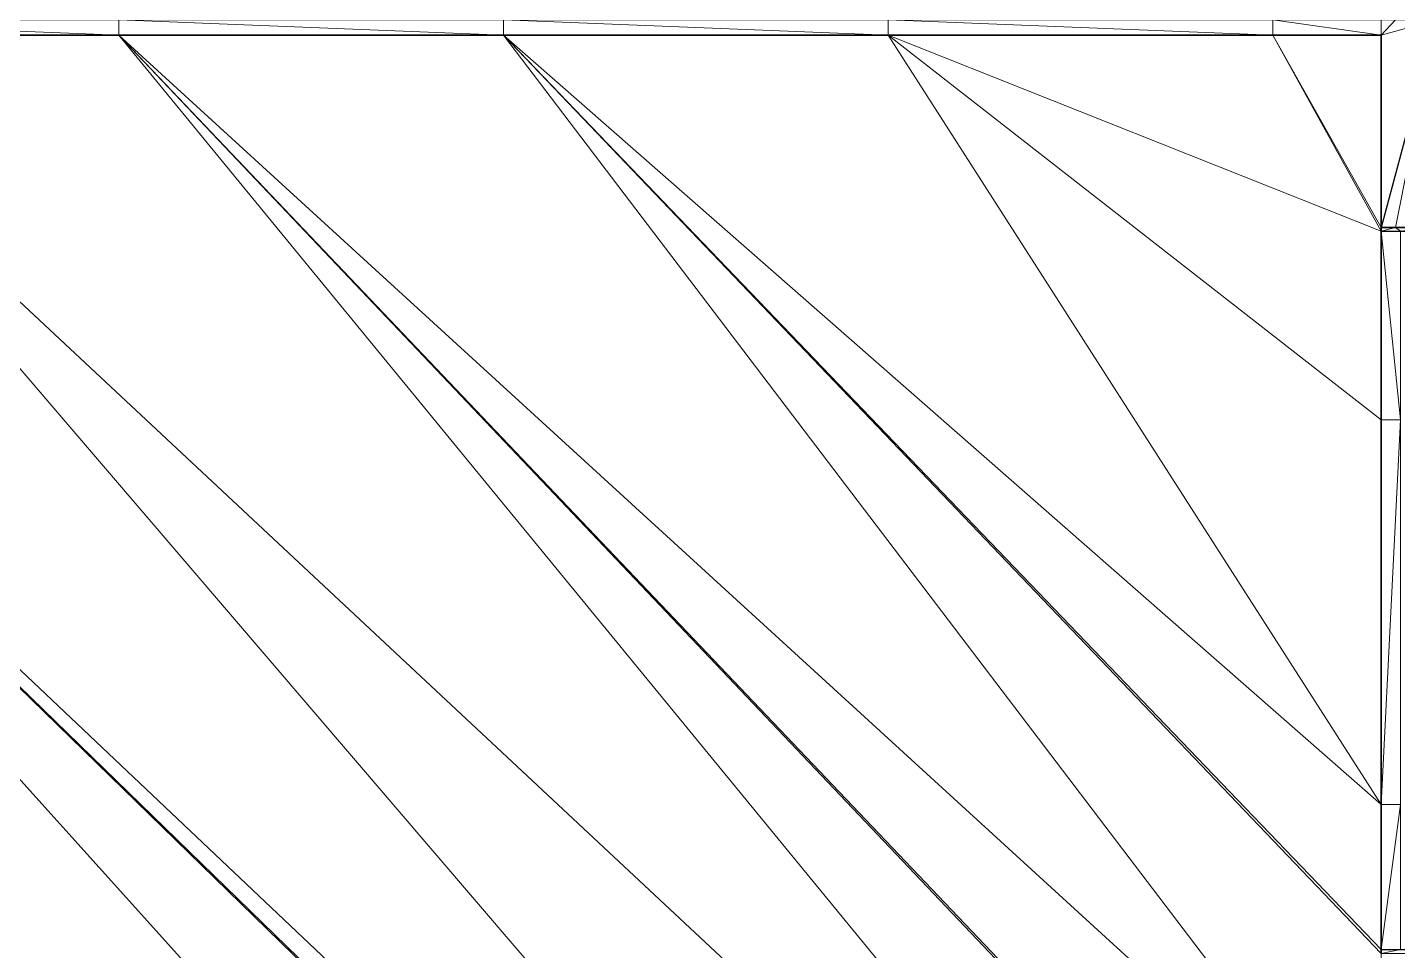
# Model space of a CAD drawing. Header units: metres. Extents: x 246428 to 246884, y 7418966 to 7419490.
# Drawn here: x 246698.17 to 246715.98, y 7419355.31 to 7419367.3 of the extents above; entities that cross this region are included whole.
import ezdxf

# ---------------------------------------------------------------- set-up
doc = ezdxf.new("R2010")
doc.units = ezdxf.units.M
doc.linetypes.add('blank name', pattern=[0])
doc.linetypes.add('HIDDEN', pattern=[9.525, 6.35, -3.175])
doc.layers.add('_12D_UNMAPPED', color=7, linetype='Continuous')
doc.layers.add('GRADELINES', color=250, linetype='HIDDEN', lineweight=25)
doc.layers.add('MISC_PATHS', color=7, linetype='Continuous', lineweight=35)
for name, color, linetype, lineweight, true_color in [('KERB_BACK', 7, 'Continuous', 35, 0x5fd2ff), ('KERB_LINE', 7, 'Continuous', 18, 0xb9b9b9), ('KERB_TOP', 7, 'Continuous', 18, 0xb9b9b9), ('STRUCTURE_RETAINING_WALL', 7, 'Continuous', 35, 0xeb00a5)]:
    doc.layers.add(name, color=color, linetype=linetype, lineweight=lineweight, true_color=true_color)

msp = doc.modelspace()

# ---------------------------------------------------------------- linework, layer by layer
at = {"layer": '_12D_UNMAPPED', "color": 3, "linetype": 'blank name', "lineweight": 0}
for points in [[(246699.359, 7419367.205, 34.885), (246694.359, 7419367.405, 34.85), (246699.359, 7419367.405, 34.885)], [(246699.359, 7419367.205, 34.885), (246694.359, 7419367.205, 34.85), (246694.359, 7419367.405, 34.85)], [(246704.359, 7419367.205, 34.921), (246699.359, 7419367.205, 34.885), (246699.359, 7419367.405, 34.885)], [(246704.359, 7419367.405, 34.921), (246704.359, 7419367.205, 34.921), (246699.359, 7419367.405, 34.885)], [(246709.359, 7419367.205, 34.956), (246704.359, 7419367.205, 34.921), (246704.359, 7419367.405, 34.921)], [(246709.359, 7419367.405, 34.956), (246709.359, 7419367.205, 34.956), (246704.359, 7419367.405, 34.921)], [(246709.359, 7419367.205, 34.956), (246709.359, 7419367.405, 34.956), (246714.359, 7419367.205, 34.991)], [(246714.359, 7419367.205, 34.991), (246709.359, 7419367.405, 34.956), (246714.359, 7419367.405, 34.991)], [(246715.767, 7419367.205, 35.001), (246714.359, 7419367.405, 34.991), (246715.767, 7419367.405, 35.001)], [(246715.767, 7419367.205, 35.001), (246714.359, 7419367.205, 34.991), (246714.359, 7419367.405, 34.991)], [(246715.767, 7419367.205, 35.001), (246715.767, 7419367.205, 35.001), (246715.767, 7419367.405, 35.001)], [(246715.767, 7419367.205, 35.001), (246715.767, 7419367.405, 35.001), (246715.767, 7419367.405, 35.001)], [(246715.767, 7419364.705, 34.984), (246715.767, 7419367.205, 35.001), (246716.488, 7419367.405, 35.001)], [(246716.488, 7419367.405, 35.001), (246715.767, 7419367.205, 35.001), (246715.952, 7419367.405, 35.001)], [(246715.767, 7419364.705, 34.984), (246716.488, 7419367.405, 35.001), (246715.768, 7419364.705, 34.984)], [(246715.767, 7419367.205, 35.001), (246715.767, 7419367.205, 35.001), (246715.952, 7419367.405, 35.001)], [(246715.952, 7419367.405, 35.001), (246715.767, 7419367.205, 35.001), (246715.768, 7419367.405, 35.001)], [(246715.767, 7419367.205, 35.001), (246715.767, 7419367.405, 35.001), (246715.768, 7419367.405, 35.001)], [(246715.768, 7419364.705, 34.984), (246716.488, 7419367.405, 35.001), (246715.768, 7419364.705, 34.984)], [(246715.768, 7419364.705, 34.984), (246716.488, 7419367.405, 35.001), (246715.952, 7419364.705, 34.987)], [(246716.488, 7419364.705, 34.998), (246715.952, 7419364.705, 34.987), (246716.488, 7419367.405, 35.001)], [(246715.767, 7419328.055, 34.725), (246622.898, 7419318.666, 34.002), (246669.359, 7419367.205, 34.673)], [(246672.065, 7419367.205, 34.692), (246715.767, 7419328.055, 34.725), (246669.359, 7419367.205, 34.673)], [(246715.767, 7419328.055, 34.725), (246672.065, 7419367.205, 34.692), (246674.359, 7419367.205, 34.709)], [(246715.767, 7419328.055, 34.725), (246672.065, 7419367.205, 34.692), (246672.065, 7419367.205, 34.692)], [(246715.767, 7419328.055, 34.725), (246674.359, 7419367.205, 34.709), (246679.359, 7419367.205, 34.744)], [(246715.767, 7419332.007, 34.753), (246715.767, 7419328.055, 34.725), (246679.359, 7419367.205, 34.744)], [(246715.767, 7419332.078, 34.753), (246715.767, 7419332.007, 34.753), (246679.359, 7419367.205, 34.744)], [(246715.767, 7419332.078, 34.753), (246715.767, 7419332.078, 34.753), (246679.359, 7419367.205, 34.744)], [(246684.359, 7419367.205, 34.779), (246715.767, 7419332.205, 34.754), (246679.359, 7419367.205, 34.744)], [(246715.767, 7419332.205, 34.754), (246715.767, 7419332.078, 34.753), (246679.359, 7419367.205, 34.744)], [(246684.359, 7419367.205, 34.779), (246715.767, 7419337.205, 34.789), (246715.767, 7419332.205, 34.754)], [(246684.359, 7419367.205, 34.779), (246715.767, 7419337.876, 34.794), (246715.767, 7419337.876, 34.794)], [(246684.359, 7419367.205, 34.779), (246715.767, 7419337.876, 34.794), (246715.767, 7419337.826, 34.794)], [(246715.767, 7419337.876, 34.794), (246684.359, 7419367.205, 34.779), (246689.359, 7419367.205, 34.815)], [(246684.359, 7419367.205, 34.779), (246715.767, 7419337.826, 34.794), (246715.767, 7419337.826, 34.794)], [(246684.359, 7419367.205, 34.779), (246715.767, 7419337.826, 34.794), (246715.767, 7419337.205, 34.789)], [(246715.767, 7419342.205, 34.825), (246689.359, 7419367.205, 34.815), (246694.359, 7419367.205, 34.85)], [(246715.767, 7419341.526, 34.82), (246715.767, 7419341.526, 34.82), (246689.359, 7419367.205, 34.815)], [(246715.767, 7419342.205, 34.825), (246715.767, 7419341.526, 34.82), (246689.359, 7419367.205, 34.815)], [(246715.767, 7419341.526, 34.82), (246715.767, 7419341.476, 34.82), (246689.359, 7419367.205, 34.815)], [(246715.767, 7419341.476, 34.82), (246715.767, 7419341.476, 34.82), (246689.359, 7419367.205, 34.815)], [(246715.767, 7419341.476, 34.82), (246715.767, 7419337.876, 34.794), (246689.359, 7419367.205, 34.815)], [(246715.767, 7419347.205, 34.86), (246715.767, 7419342.205, 34.825), (246694.359, 7419367.205, 34.85)], [(246699.359, 7419367.205, 34.885), (246715.767, 7419347.205, 34.86), (246694.359, 7419367.205, 34.85)], [(246715.767, 7419352.205, 34.895), (246699.359, 7419367.205, 34.885), (246704.359, 7419367.205, 34.921)], [(246699.359, 7419367.205, 34.885), (246715.767, 7419352.205, 34.895), (246715.767, 7419349.969, 34.88)], [(246699.359, 7419367.205, 34.885), (246715.767, 7419349.969, 34.88), (246715.767, 7419349.969, 34.88)], [(246699.359, 7419367.205, 34.885), (246715.767, 7419349.969, 34.88), (246715.767, 7419349.919, 34.879)], [(246699.359, 7419367.205, 34.885), (246715.767, 7419349.919, 34.879), (246715.767, 7419349.919, 34.879)], [(246699.359, 7419367.205, 34.885), (246715.767, 7419349.919, 34.879), (246715.767, 7419347.205, 34.86)], [(246715.767, 7419355.269, 34.917), (246715.767, 7419355.269, 34.917), (246704.359, 7419367.205, 34.921)], [(246715.767, 7419355.269, 34.917), (246715.767, 7419352.205, 34.895), (246704.359, 7419367.205, 34.921)], [(246715.767, 7419357.205, 34.931), (246704.359, 7419367.205, 34.921), (246709.359, 7419367.205, 34.956)], [(246715.767, 7419355.319, 34.917), (246715.767, 7419355.319, 34.917), (246704.359, 7419367.205, 34.921)], [(246715.767, 7419357.205, 34.931), (246715.767, 7419355.319, 34.917), (246704.359, 7419367.205, 34.921)], [(246715.767, 7419355.319, 34.917), (246715.767, 7419355.269, 34.917), (246704.359, 7419367.205, 34.921)], [(246715.767, 7419357.205, 34.931), (246709.359, 7419367.205, 34.956), (246715.767, 7419362.205, 34.966)], [(246715.767, 7419364.655, 34.983), (246709.359, 7419367.205, 34.956), (246714.359, 7419367.205, 34.991)], [(246709.359, 7419367.205, 34.956), (246715.767, 7419364.655, 34.983), (246715.767, 7419362.205, 34.966)], [(246715.767, 7419364.655, 34.983), (246715.767, 7419364.655, 34.983), (246714.359, 7419367.205, 34.991)], [(246715.767, 7419364.655, 34.983), (246714.359, 7419367.205, 34.991), (246715.767, 7419364.705, 34.984)], [(246714.359, 7419367.205, 34.991), (246715.767, 7419367.205, 35.001), (246715.767, 7419364.705, 34.984)], [(246715.767, 7419367.205, 35.001), (246715.767, 7419367.205, 35.001), (246715.767, 7419367.205, 35.001)], [(246715.767, 7419367.205, 35.001), (246715.767, 7419367.205, 35.001), (246715.767, 7419364.705, 34.984)], [(246715.768, 7419364.705, 34.984), (246715.768, 7419364.705, 34.984), (246715.767, 7419364.705, 34.984)], [(246715.768, 7419364.705, 34.984), (246715.768, 7419364.655, 35.483), (246715.767, 7419364.705, 34.984)], [(246715.768, 7419364.655, 35.483), (246715.767, 7419364.655, 34.983), (246715.767, 7419364.705, 34.984)], [(246715.767, 7419362.205, 34.966), (246715.767, 7419364.655, 34.983), (246715.768, 7419362.205, 35.466)], [(246715.767, 7419364.655, 34.983), (246715.767, 7419364.655, 34.983), (246715.768, 7419364.655, 35.483)], [(246715.767, 7419364.655, 34.983), (246715.768, 7419364.655, 35.483), (246715.768, 7419362.205, 35.466)], [(246716.018, 7419364.655, 35.483), (246715.768, 7419364.655, 35.483), (246715.952, 7419364.705, 34.987)], [(246715.952, 7419364.705, 34.987), (246715.768, 7419364.655, 35.483), (246715.768, 7419364.705, 34.984)], [(246715.768, 7419362.205, 35.466), (246715.768, 7419364.655, 35.483), (246716.018, 7419362.205, 35.466)], [(246715.768, 7419364.655, 35.483), (246716.018, 7419364.655, 35.483), (246716.018, 7419362.205, 35.466)], [(246716.488, 7419364.705, 34.998), (246716.018, 7419364.655, 35.483), (246715.952, 7419364.705, 34.987)], [(246715.768, 7419357.205, 35.431), (246715.767, 7419357.205, 34.931), (246715.768, 7419362.205, 35.466)], [(246715.767, 7419357.205, 34.931), (246715.767, 7419362.205, 34.966), (246715.768, 7419362.205, 35.466)], [(246716.018, 7419357.205, 35.431), (246715.768, 7419357.205, 35.431), (246716.018, 7419362.205, 35.466)], [(246715.768, 7419357.205, 35.431), (246715.768, 7419362.205, 35.466), (246716.018, 7419362.205, 35.466)], [(246715.767, 7419355.319, 34.917), (246715.767, 7419357.205, 34.931), (246715.768, 7419357.205, 35.431)], [(246715.767, 7419355.319, 34.917), (246715.768, 7419357.205, 35.431), (246715.768, 7419355.319, 35.417)], [(246715.768, 7419355.319, 35.417), (246716.018, 7419357.205, 35.431), (246716.018, 7419355.319, 35.417)], [(246715.768, 7419355.319, 35.417), (246715.768, 7419357.205, 35.431), (246716.018, 7419357.205, 35.431)], [(246715.767, 7419355.269, 34.917), (246715.767, 7419355.319, 34.917), (246715.768, 7419355.319, 35.417)], [(246716.487, 7419355.269, 34.917), (246715.767, 7419355.269, 34.917), (246716.018, 7419355.319, 35.417)], [(246715.767, 7419355.269, 34.917), (246715.768, 7419355.319, 35.417), (246716.018, 7419355.319, 35.417)], [(246715.767, 7419355.319, 34.917), (246715.767, 7419355.319, 34.917), (246715.768, 7419355.319, 35.417)]]:
    msp.add_3dface(points, dxfattribs=at)
at = {"layer": 'GRADELINES'}
for points in [[(246716.488, 7419367.405, 35.001), (246715.767, 7419364.705, 34.984)], [(246715.768, 7419364.655, 35.483), (246716.018, 7419364.655, 35.483), (246717.967, 7419364.624, 35.406)], [(246715.767, 7419355.319, 34.917), (246715.768, 7419355.319, 35.417), (246716.018, 7419355.319, 35.417), (246717.967, 7419355.319, 35.572)]]:
    msp.add_polyline3d(points, dxfattribs=at)
at = {"layer": 'KERB_BACK'}
msp.add_polyline3d([(246715.767, 7419367.205, 35.001), (246715.767, 7419364.655, 34.983), (246715.767, 7419364.655, 34.983), (246715.767, 7419362.205, 34.966), (246715.767, 7419357.205, 34.931), (246715.767, 7419355.319, 34.917), (246715.767, 7419355.319, 34.917), (246715.767, 7419355.269, 34.917)], dxfattribs=at)
at = {"layer": 'KERB_LINE'}
for points in [[(246634.359, 7419367.205, 34.426), (246639.359, 7419367.205, 34.461), (246644.359, 7419367.205, 34.497), (246649.359, 7419367.205, 34.532), (246654.359, 7419367.205, 34.567), (246659.359, 7419367.205, 34.603), (246664.359, 7419367.205, 34.638), (246669.359, 7419367.205, 34.673), (246672.065, 7419367.205, 34.692), (246672.065, 7419367.205, 34.692), (246674.359, 7419367.205, 34.709), (246679.359, 7419367.205, 34.744), (246684.359, 7419367.205, 34.779), (246689.359, 7419367.205, 34.815), (246694.359, 7419367.205, 34.85), (246699.359, 7419367.205, 34.885), (246704.359, 7419367.205, 34.921), (246709.359, 7419367.205, 34.956), (246714.359, 7419367.205, 34.991), (246715.767, 7419367.205, 35.001), (246715.767, 7419367.205, 35.001)], [(246715.767, 7419367.205, 35.001), (246715.767, 7419364.655, 34.983), (246715.767, 7419364.655, 34.983), (246715.767, 7419362.205, 34.966), (246715.767, 7419357.205, 34.931), (246715.767, 7419355.319, 34.917), (246715.767, 7419355.319, 34.917), (246715.767, 7419355.269, 34.917)]]:
    msp.add_polyline3d(points, dxfattribs=at)
at = {"layer": 'KERB_TOP'}
for points in [[(246634.359, 7419367.205, 34.426), (246639.359, 7419367.205, 34.461), (246644.359, 7419367.205, 34.497), (246649.359, 7419367.205, 34.532), (246654.359, 7419367.205, 34.567), (246659.359, 7419367.205, 34.603), (246664.359, 7419367.205, 34.638), (246669.359, 7419367.205, 34.673), (246672.065, 7419367.205, 34.692), (246672.065, 7419367.205, 34.692), (246674.359, 7419367.205, 34.709), (246679.359, 7419367.205, 34.744), (246684.359, 7419367.205, 34.779), (246689.359, 7419367.205, 34.815), (246694.359, 7419367.205, 34.85), (246699.359, 7419367.205, 34.885), (246704.359, 7419367.205, 34.921), (246709.359, 7419367.205, 34.956), (246714.359, 7419367.205, 34.991), (246715.767, 7419367.205, 35.001), (246715.767, 7419367.205, 35.001)], [(246715.767, 7419367.205, 35.001), (246715.767, 7419364.655, 34.983), (246715.767, 7419364.655, 34.983), (246715.767, 7419362.205, 34.966), (246715.767, 7419357.205, 34.931), (246715.767, 7419355.319, 34.917), (246715.767, 7419355.319, 34.917), (246715.767, 7419355.269, 34.917)]]:
    msp.add_polyline3d(points, dxfattribs=at)
at = {"layer": 'MISC_PATHS'}
for points in [[(246634.359, 7419367.205, 34.426), (246639.359, 7419367.205, 34.461), (246644.359, 7419367.205, 34.497), (246649.359, 7419367.205, 34.532), (246654.359, 7419367.205, 34.567), (246659.359, 7419367.205, 34.603), (246664.359, 7419367.205, 34.638), (246669.359, 7419367.205, 34.673), (246672.065, 7419367.205, 34.692), (246672.065, 7419367.205, 34.692), (246674.359, 7419367.205, 34.709), (246679.359, 7419367.205, 34.744), (246684.359, 7419367.205, 34.779), (246689.359, 7419367.205, 34.815), (246694.359, 7419367.205, 34.85), (246699.359, 7419367.205, 34.885), (246704.359, 7419367.205, 34.921), (246709.359, 7419367.205, 34.956), (246714.359, 7419367.205, 34.991), (246715.767, 7419367.205, 35.001), (246715.767, 7419367.205, 35.001)], [(246715.767, 7419367.205, 35.001), (246715.767, 7419364.655, 34.983), (246715.767, 7419364.655, 34.983), (246715.767, 7419362.205, 34.966), (246715.767, 7419357.205, 34.931), (246715.767, 7419355.319, 34.917), (246715.767, 7419355.319, 34.917), (246715.767, 7419355.269, 34.917)], [(246716.488, 7419364.705, 34.998), (246715.952, 7419364.705, 34.987), (246715.768, 7419364.705, 34.984), (246715.768, 7419364.705, 34.984)]]:
    msp.add_polyline3d(points, dxfattribs=at)
at = {"layer": 'STRUCTURE_RETAINING_WALL'}
msp.add_polyline3d([(246715.768, 7419364.655, 35.483), (246715.768, 7419362.205, 35.466), (246715.768, 7419357.205, 35.431), (246715.768, 7419355.319, 35.417)], dxfattribs=at)

doc.saveas('drawing.dxf')
